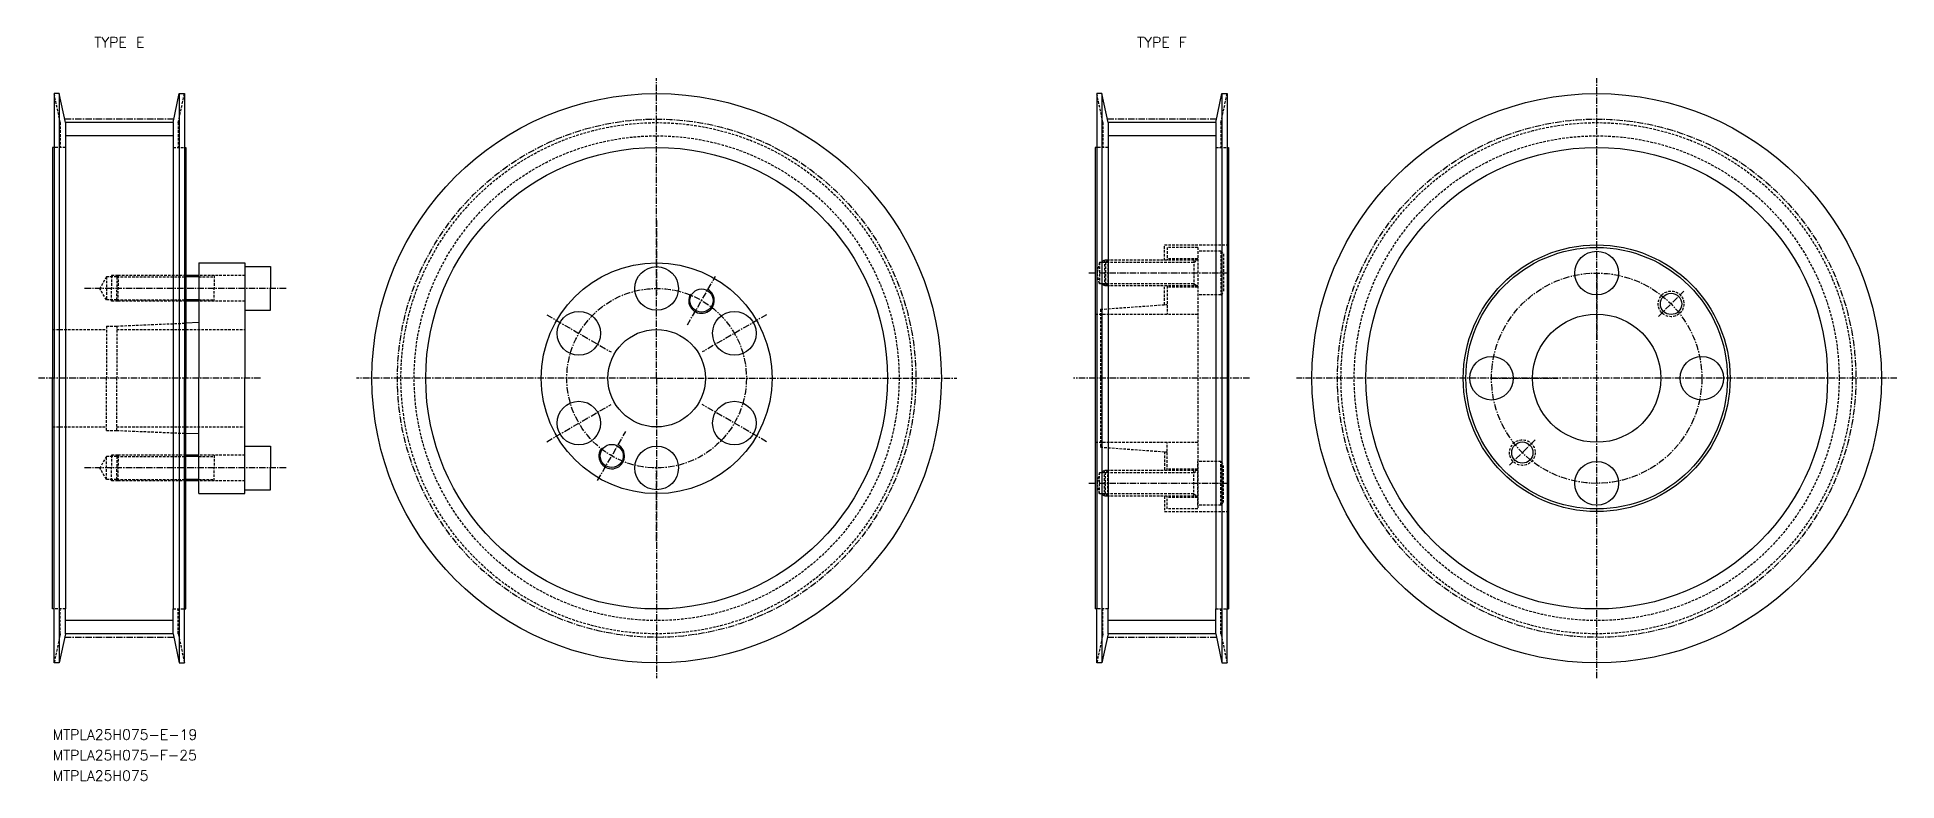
# Model space of a CAD drawing. Extents: x 303 to 665, y 1615 to 1760.
import ezdxf
from ezdxf.enums import TextEntityAlignment as Align

# ---------------------------------------------------------------- set-up
doc = ezdxf.new("R2010")
doc.units = 0
doc.linetypes.add('CENTER', pattern=[2, 1.25, -0.25, 0.25, -0.25])
doc.linetypes.add('DASHED', pattern=[0.75, 0.5, -0.25])
doc.layers.get('0').update_dxf_attribs({"linetype": 'CONTINUOUS'})
doc.layers.add('CENTER', color=1, linetype='CENTER')
doc.styles.add('MISUMI', font='txt.shx')

msp = doc.modelspace()

# ---------------------------------------------------------------- linework, layer by layer
at = {"color": 7, "linetype": 'CONTINUOUS'}
for p, q in [((305.86, 1748.88), (305.86, 1738.38)), ((306.86, 1748.88), (305.86, 1748.88)), ((306.86, 1748.88), (306.86, 1637.88)), ((308.06, 1743.22), (306.86, 1748.88)), ((329.06, 1743.22), (330.26, 1748.88)), ((330.26, 1748.88), (330.26, 1637.88)), ((330.26, 1748.88), (331.26, 1748.88)), ((331.26, 1748.88), (331.26, 1738.38)), ((509.1, 1748.88), (509.1, 1738.38)), ((510.1, 1748.88), (509.1, 1748.88)), ((510.1, 1748.88), (510.1, 1637.88)), ((511.3, 1743.22), (510.1, 1748.88)), ((532.3, 1743.22), (533.5, 1748.88)), ((533.5, 1748.88), (533.5, 1637.88)), ((533.5, 1748.88), (534.5, 1748.88)), ((534.5, 1748.88), (534.5, 1738.38)), ((308.06, 1743.22), (308.06, 1738.38)), ((329.06, 1743.22), (308.06, 1743.22)), ((329.06, 1743.22), (329.06, 1738.38)), ((511.3, 1743.22), (511.3, 1738.38)), ((532.3, 1743.22), (511.3, 1743.22)), ((532.3, 1743.22), (532.3, 1738.38)), ((305.56, 1738.38), (305.56, 1693.38)), ((305.86, 1738.38), (305.56, 1738.38)), ((305.86, 1738.38), (305.86, 1693.38)), ((308.06, 1738.38), (308.06, 1648.38)), ((329.06, 1738.38), (329.06, 1648.38)), ((331.26, 1738.38), (331.26, 1693.38)), ((331.26, 1738.38), (331.56, 1738.38)), ((331.56, 1738.38), (331.56, 1713.38)), ((508.8, 1738.38), (508.8, 1648.38)), ((509.1, 1738.38), (508.8, 1738.38)), ((509.1, 1738.38), (509.1, 1648.38)), ((511.3, 1738.38), (511.3, 1648.38)), ((532.3, 1738.38), (532.3, 1648.38)), ((534.5, 1738.38), (534.5, 1648.38)), ((534.5, 1738.38), (534.8, 1738.38)), ((534.8, 1738.38), (534.8, 1648.38)), ((334.06, 1715.88), (343.06, 1715.88)), ((334.06, 1715.88), (334.06, 1713.38)), ((343.06, 1715.88), (343.06, 1715.13)), ((343.06, 1715.13), (343.06, 1706.63)), ((343.06, 1715.13), (348.06, 1715.13)), ((348.06, 1715.13), (348.06, 1710.88)), ((331.56, 1713.38), (331.56, 1708.38)), ((334.06, 1713.38), (331.56, 1713.38)), ((334.06, 1713.38), (334.06, 1708.38)), ((334.06, 1708.38), (331.56, 1708.38)), ((331.56, 1708.38), (331.56, 1704.12)), ((334.06, 1708.38), (334.06, 1704.23)), ((348.06, 1706.63), (348.06, 1710.88)), ((334.06, 1704.23), (331.56, 1704.12)), ((331.56, 1704.12), (331.56, 1693.38)), ((334.06, 1704.23), (334.06, 1693.38)), ((343.06, 1706.63), (348.06, 1706.63)), ((343.06, 1706.63), (343.06, 1693.38)), ((305.56, 1648.38), (305.56, 1693.38)), ((305.86, 1648.38), (305.86, 1693.38)), ((331.26, 1648.38), (331.26, 1693.38)), ((331.56, 1682.63), (331.56, 1693.38)), ((334.06, 1682.53), (334.06, 1693.38)), ((343.06, 1680.13), (343.06, 1693.38)), ((331.56, 1678.38), (331.56, 1682.63)), ((334.06, 1682.53), (331.56, 1682.63)), ((334.06, 1678.38), (334.06, 1682.53)), ((331.56, 1673.38), (331.56, 1678.38)), ((334.06, 1678.38), (331.56, 1678.38)), ((334.06, 1673.38), (334.06, 1678.38)), ((343.06, 1671.63), (343.06, 1680.13)), ((343.06, 1680.13), (348.06, 1680.13)), ((348.06, 1680.13), (348.06, 1675.88)), ((348.06, 1671.63), (348.06, 1675.88)), ((331.56, 1648.38), (331.56, 1673.38)), ((334.06, 1673.38), (331.56, 1673.38)), ((334.06, 1670.88), (334.06, 1673.38)), ((343.06, 1671.63), (348.06, 1671.63)), ((343.06, 1670.88), (343.06, 1671.63)), ((334.06, 1670.88), (343.06, 1670.88)), ((305.86, 1648.38), (305.56, 1648.38)), ((305.86, 1637.88), (305.86, 1648.38)), ((308.06, 1643.53), (308.06, 1648.38)), ((329.06, 1643.53), (329.06, 1648.38)), ((331.26, 1637.88), (331.26, 1648.38)), ((331.26, 1648.38), (331.56, 1648.38)), ((509.1, 1648.38), (508.8, 1648.38)), ((509.1, 1637.88), (509.1, 1648.38)), ((511.3, 1643.53), (511.3, 1648.38)), ((532.3, 1643.53), (532.3, 1648.38)), ((534.5, 1637.88), (534.5, 1648.38)), ((534.5, 1648.38), (534.8, 1648.38)), ((308.06, 1643.53), (306.86, 1637.88)), ((329.06, 1643.53), (308.06, 1643.53)), ((329.06, 1643.53), (330.26, 1637.88)), ((511.3, 1643.53), (510.1, 1637.88)), ((532.3, 1643.53), (511.3, 1643.53)), ((532.3, 1643.53), (533.5, 1637.88)), ((306.86, 1637.88), (305.86, 1637.88)), ((330.26, 1637.88), (331.26, 1637.88)), ((510.1, 1637.88), (509.1, 1637.88)), ((533.5, 1637.88), (534.5, 1637.88))]:
    msp.add_line(p, q, dxfattribs=at)
at = {"color": 3, "linetype": 'DASHED'}
for p, q in [((307.06, 1743.22), (305.86, 1748.88)), ((330.06, 1743.22), (331.26, 1748.88)), ((510.3, 1743.22), (509.1, 1748.88)), ((533.3, 1743.22), (534.5, 1748.88)), ((307.06, 1743.22), (307.06, 1738.38)), ((330.06, 1743.22), (330.06, 1738.38)), ((510.3, 1743.22), (510.3, 1738.38)), ((533.3, 1743.22), (533.3, 1738.38)), ((308.06, 1738.38), (305.86, 1738.38)), ((329.06, 1738.38), (331.26, 1738.38)), ((511.3, 1738.38), (509.1, 1738.38)), ((532.3, 1738.38), (534.5, 1738.38)), ((522.3, 1719.38), (534.8, 1719.38)), ((522.3, 1716.38), (522.3, 1719.38)), ((528.8, 1718.88), (522.8, 1718.88)), ((522.8, 1718.88), (522.8, 1716.38)), ((528.8, 1718.88), (528.8, 1667.88)), ((509.63, 1715.94), (509.13, 1713.88)), ((510.8, 1715.94), (509.63, 1715.94)), ((509.63, 1715.94), (509.63, 1711.81)), ((510.63, 1716.38), (509.88, 1715.94)), ((511.23, 1716.38), (510.63, 1716.38)), ((510.63, 1716.38), (510.63, 1711.38)), ((511.23, 1716.38), (510.8, 1715.94)), ((528, 1715.94), (510.8, 1715.94)), ((510.8, 1715.94), (510.8, 1711.81)), ((528.8, 1716.38), (511.23, 1716.38)), ((511.23, 1716.38), (511.23, 1711.38)), ((528.8, 1716.63), (522.8, 1716.63)), ((528, 1716.38), (528, 1711.38)), ((528, 1715.94), (528.75, 1716.38)), ((533.3, 1718.13), (528.8, 1718.13)), ((528.8, 1718.13), (528.8, 1709.63)), ((533.3, 1718.13), (533.3, 1709.63)), ((533.3, 1718.13), (533.8, 1717.63)), ((533.8, 1717.63), (533.8, 1710.13)), ((316.06, 1713.13), (314.76, 1710.88)), ((316.06, 1713.13), (316.06, 1708.63)), ((318.06, 1713.13), (316.06, 1713.13)), ((318.31, 1713.38), (317.06, 1713.38)), ((317.06, 1713.38), (317.06, 1710.88)), ((318.31, 1713.38), (318.06, 1713.13)), ((318.06, 1713.13), (331.56, 1713.13)), ((318.06, 1713.13), (318.06, 1710.88)), ((331.56, 1713.38), (318.31, 1713.38)), ((318.31, 1713.38), (318.31, 1710.88)), ((343.06, 1713.38), (334.06, 1713.38)), ((334.06, 1713.13), (337.06, 1713.13)), ((337.06, 1713.38), (337.06, 1710.88)), ((509.63, 1711.81), (509.13, 1713.88)), ((510.8, 1711.81), (509.63, 1711.81)), ((510.63, 1711.38), (509.88, 1711.81)), ((511.23, 1711.38), (510.63, 1711.38)), ((528, 1711.81), (510.8, 1711.81)), ((511.23, 1711.38), (510.8, 1711.81)), ((528.8, 1711.38), (511.23, 1711.38)), ((522.3, 1707.71), (522.3, 1711.38)), ((522.8, 1711.38), (522.8, 1705.88)), ((528.8, 1711.13), (522.8, 1711.13)), ((528, 1711.81), (528.75, 1711.38)), ((316.06, 1708.63), (314.76, 1710.88)), ((318.06, 1708.63), (316.06, 1708.63)), ((317.06, 1708.38), (317.06, 1710.88)), ((318.31, 1708.38), (317.06, 1708.38)), ((318.06, 1708.63), (318.06, 1710.88)), ((318.06, 1708.63), (331.56, 1708.63)), ((318.31, 1708.38), (318.06, 1708.63)), ((318.31, 1708.38), (318.31, 1710.88)), ((331.56, 1708.38), (318.31, 1708.38)), ((334.06, 1708.63), (337.06, 1708.63)), ((343.06, 1708.38), (334.06, 1708.38)), ((337.06, 1708.38), (337.06, 1710.88)), ((509.8, 1706.81), (522.8, 1707.75)), ((533.3, 1709.63), (528.8, 1709.63)), ((533.3, 1709.63), (533.8, 1710.13)), ((318.06, 1703.55), (331.56, 1704.12)), ((508.8, 1705.88), (528.8, 1705.88)), ((509.8, 1706.81), (509.8, 1679.94)), ((305.56, 1702.88), (316.06, 1702.88)), ((316.06, 1703.55), (316.06, 1693.38)), ((316.06, 1703.55), (318.06, 1703.55)), ((318.06, 1703.55), (318.06, 1693.38)), ((318.06, 1702.88), (343.06, 1702.88)), ((316.06, 1683.2), (316.06, 1693.38)), ((318.06, 1683.2), (318.06, 1693.38)), ((305.56, 1683.88), (316.06, 1683.88)), ((316.06, 1683.2), (318.06, 1683.2)), ((318.06, 1683.88), (343.06, 1683.88)), ((318.06, 1683.2), (331.56, 1682.63)), ((318.31, 1678.38), (317.06, 1678.38)), ((317.06, 1678.38), (317.06, 1675.88)), ((318.31, 1678.38), (318.06, 1678.13)), ((331.56, 1678.38), (318.31, 1678.38)), ((318.31, 1678.38), (318.31, 1675.88)), ((343.06, 1678.38), (334.06, 1678.38)), ((337.06, 1678.38), (337.06, 1675.88)), ((508.8, 1680.88), (528.8, 1680.88)), ((509.8, 1679.94), (522.8, 1679)), ((522.3, 1679.04), (522.3, 1675.38)), ((522.8, 1675.38), (522.8, 1680.88)), ((316.06, 1678.13), (314.76, 1675.88)), ((316.06, 1673.63), (314.76, 1675.88)), ((316.06, 1673.63), (316.06, 1678.13)), ((318.06, 1678.13), (316.06, 1678.13)), ((317.06, 1673.38), (317.06, 1675.88)), ((318.06, 1678.13), (331.56, 1678.13)), ((318.06, 1678.13), (318.06, 1675.88)), ((318.06, 1673.63), (318.06, 1675.88)), ((318.31, 1673.38), (318.31, 1675.88)), ((334.06, 1678.13), (337.06, 1678.13)), ((337.06, 1673.38), (337.06, 1675.88)), ((509.63, 1674.94), (509.13, 1672.88)), ((509.63, 1670.81), (509.63, 1674.94)), ((510.8, 1674.94), (509.63, 1674.94)), ((510.63, 1675.38), (509.88, 1674.94)), ((511.23, 1675.38), (510.63, 1675.38)), ((510.63, 1670.38), (510.63, 1675.38)), ((511.23, 1675.38), (510.8, 1674.94)), ((528, 1674.94), (510.8, 1674.94)), ((510.8, 1670.81), (510.8, 1674.94)), ((528.8, 1675.38), (511.23, 1675.38)), ((511.23, 1670.38), (511.23, 1675.38)), ((528.8, 1675.63), (522.8, 1675.63)), ((528, 1670.38), (528, 1675.38)), ((528, 1674.94), (528.75, 1675.38)), ((533.3, 1677.13), (528.8, 1677.13)), ((528.8, 1668.63), (528.8, 1677.13)), ((533.3, 1668.63), (533.3, 1677.13)), ((533.3, 1677.13), (533.8, 1676.63)), ((533.8, 1669.13), (533.8, 1676.63)), ((318.06, 1673.63), (316.06, 1673.63)), ((318.31, 1673.38), (317.06, 1673.38)), ((318.06, 1673.63), (331.56, 1673.63)), ((318.31, 1673.38), (318.06, 1673.63)), ((331.56, 1673.38), (318.31, 1673.38)), ((334.06, 1673.63), (337.06, 1673.63)), ((343.06, 1673.38), (334.06, 1673.38)), ((509.63, 1670.81), (509.13, 1672.88)), ((510.8, 1670.81), (509.63, 1670.81)), ((510.63, 1670.38), (509.88, 1670.81)), ((511.23, 1670.38), (510.63, 1670.38)), ((528, 1670.81), (510.8, 1670.81)), ((511.23, 1670.38), (510.8, 1670.81)), ((528.8, 1670.38), (511.23, 1670.38)), ((522.3, 1670.38), (522.3, 1667.38)), ((522.8, 1667.88), (522.8, 1670.38)), ((528.8, 1670.13), (522.8, 1670.13)), ((528.8, 1667.88), (522.8, 1667.88)), ((528, 1670.81), (528.75, 1670.38)), ((533.3, 1668.63), (528.8, 1668.63)), ((533.3, 1668.63), (533.8, 1669.13)), ((522.3, 1667.38), (534.8, 1667.38)), ((308.06, 1648.38), (305.86, 1648.38)), ((307.06, 1643.53), (307.06, 1648.38)), ((329.06, 1648.38), (331.26, 1648.38)), ((330.06, 1643.53), (330.06, 1648.38)), ((511.3, 1648.38), (509.1, 1648.38)), ((510.3, 1643.53), (510.3, 1648.38)), ((532.3, 1648.38), (534.5, 1648.38)), ((533.3, 1643.53), (533.3, 1648.38)), ((307.06, 1643.53), (305.86, 1637.88)), ((330.06, 1643.53), (331.26, 1637.88)), ((510.3, 1643.53), (509.1, 1637.88)), ((533.3, 1643.53), (534.5, 1637.88))]:
    msp.add_line(p, q, dxfattribs=at)
at = {"color": 3, "linetype": 'CONTINUOUS'}
for p, q in [((329.06, 1740.63), (308.06, 1740.63)), ((532.3, 1740.63), (511.3, 1740.63)), ((329.06, 1646.12), (308.06, 1646.12)), ((532.3, 1646.12), (511.3, 1646.12))]:
    msp.add_line(p, q, dxfattribs=at)
at = {"color": 3}
for p, q in [((334.06, 1713.13), (331.56, 1713.13)), ((334.06, 1708.63), (331.56, 1708.63)), ((334.06, 1678.13), (331.56, 1678.13)), ((334.06, 1673.63), (331.56, 1673.63))]:
    msp.add_line(p, q, dxfattribs=at)
at = {"color": 7, "linetype": 'CONTINUOUS'}
for centre, radius in [((423.3, 1693.38), 55.5), ((606.54, 1693.38), 55.5), ((423.3, 1693.38), 45), ((606.54, 1693.38), 45), ((606.54, 1693.38), 26), ((606.54, 1693.38), 25.5), ((423.3, 1693.38), 22.5), ((423.3, 1710.88), 4.25), ((606.54, 1713.88), 4.25), ((432.05, 1708.53), 2.25), ((621.04, 1707.87), 2.07), ((408.14, 1702.13), 4.25), ((438.46, 1702.13), 4.25), ((606.54, 1693.38), 12.5), ((423.3, 1693.38), 9.5), ((586.04, 1693.38), 4.25), ((627.04, 1693.38), 4.25), ((408.14, 1684.63), 4.25), ((438.46, 1684.63), 4.25), ((414.55, 1678.22), 2.25), ((423.3, 1675.88), 4.25), ((592.05, 1678.88), 2.07), ((606.54, 1672.88), 4.25)]:
    msp.add_circle(centre, radius, dxfattribs=at)
at = {"color": 3, "linetype": 'DASHED'}
for centre, radius in [((423.3, 1693.38), 49.84), ((423.3, 1693.38), 47.26), ((606.54, 1693.38), 49.84), ((606.54, 1693.38), 47.26), ((621.04, 1707.87), 2.5), ((592.05, 1678.88), 2.5)]:
    msp.add_circle(centre, radius, dxfattribs=at)
at = {"color": 3}
for centre in [(432.05, 1708.53), (414.55, 1678.22)]:
    msp.add_arc(centre, 2.5, 150, 62, dxfattribs=at)
at = {"layer": 'CENTER', "color": 1, "linetype": 'CENTER'}
for p, q in [((423.3, 1693.38), (423.3, 1751.88)), ((606.54, 1634.88), (606.54, 1751.88)), ((329.2, 1743.91), (307.91, 1743.91)), ((532.45, 1743.91), (511.15, 1743.91)), ((423.3, 1724.13), (423.3, 1709.63)), ((429.3, 1703.77), (434.8, 1713.29)), ((534.8, 1713.88), (507.55, 1713.88)), ((606.54, 1713.88), (606.54, 1700.88)), ((351.06, 1710.88), (311.76, 1710.88)), ((618.56, 1705.4), (623.51, 1710.35)), ((401.87, 1705.75), (414.42, 1698.5)), ((444.73, 1705.75), (432.18, 1698.5)), ((346.06, 1693.38), (302.56, 1693.38)), ((423.3, 1693.38), (364.8, 1693.38)), ((423.3, 1693.38), (481.8, 1693.38)), ((423.3, 1693.38), (423.3, 1634.88)), ((538.85, 1693.38), (504.53, 1693.38)), ((665.04, 1693.38), (548.04, 1693.38)), ((586.04, 1693.38), (599.04, 1693.38)), ((627.04, 1693.38), (614.04, 1693.38)), ((401.87, 1681), (414.42, 1688.25)), ((444.73, 1681), (432.18, 1688.25)), ((606.54, 1672.88), (606.54, 1685.88)), ((411.8, 1673.46), (417.3, 1682.98)), ((594.52, 1681.35), (589.57, 1676.4)), ((351.06, 1675.88), (311.76, 1675.88)), ((423.3, 1661.63), (423.3, 1676.13)), ((534.8, 1672.88), (507.55, 1672.88)), ((329.2, 1642.85), (307.91, 1642.85)), ((532.45, 1642.85), (511.15, 1642.85))]:
    msp.add_line(p, q, dxfattribs=at)
for centre, radius in [((423.3, 1693.38), 50.53), ((606.54, 1693.38), 50.53), ((606.54, 1693.38), 20.5), ((423.3, 1693.38), 17.5)]:
    msp.add_circle(centre, radius, dxfattribs=at)

# ---------------------------------------------------------------- texts
at = {"color": 7, "linetype": 'CONTINUOUS', "style": 'MISUMI'}
for s, p in [('TYPE E', (318.56, 1758.88)), ('TYPE F', (521.8, 1758.88))]:
    msp.add_text(s, height=2, dxfattribs=at).set_placement(p, align=Align.MIDDLE_CENTER)
for s, p in [('MTPLA25H075-E-19', (305.56, 1622.88)), ('MTPLA25H075-F-25', (305.56, 1618.88)), ('MTPLA25H075', (305.56, 1614.88))]:
    msp.add_text(s, height=2, dxfattribs=at).set_placement(p)

doc.saveas('drawing.dxf')
